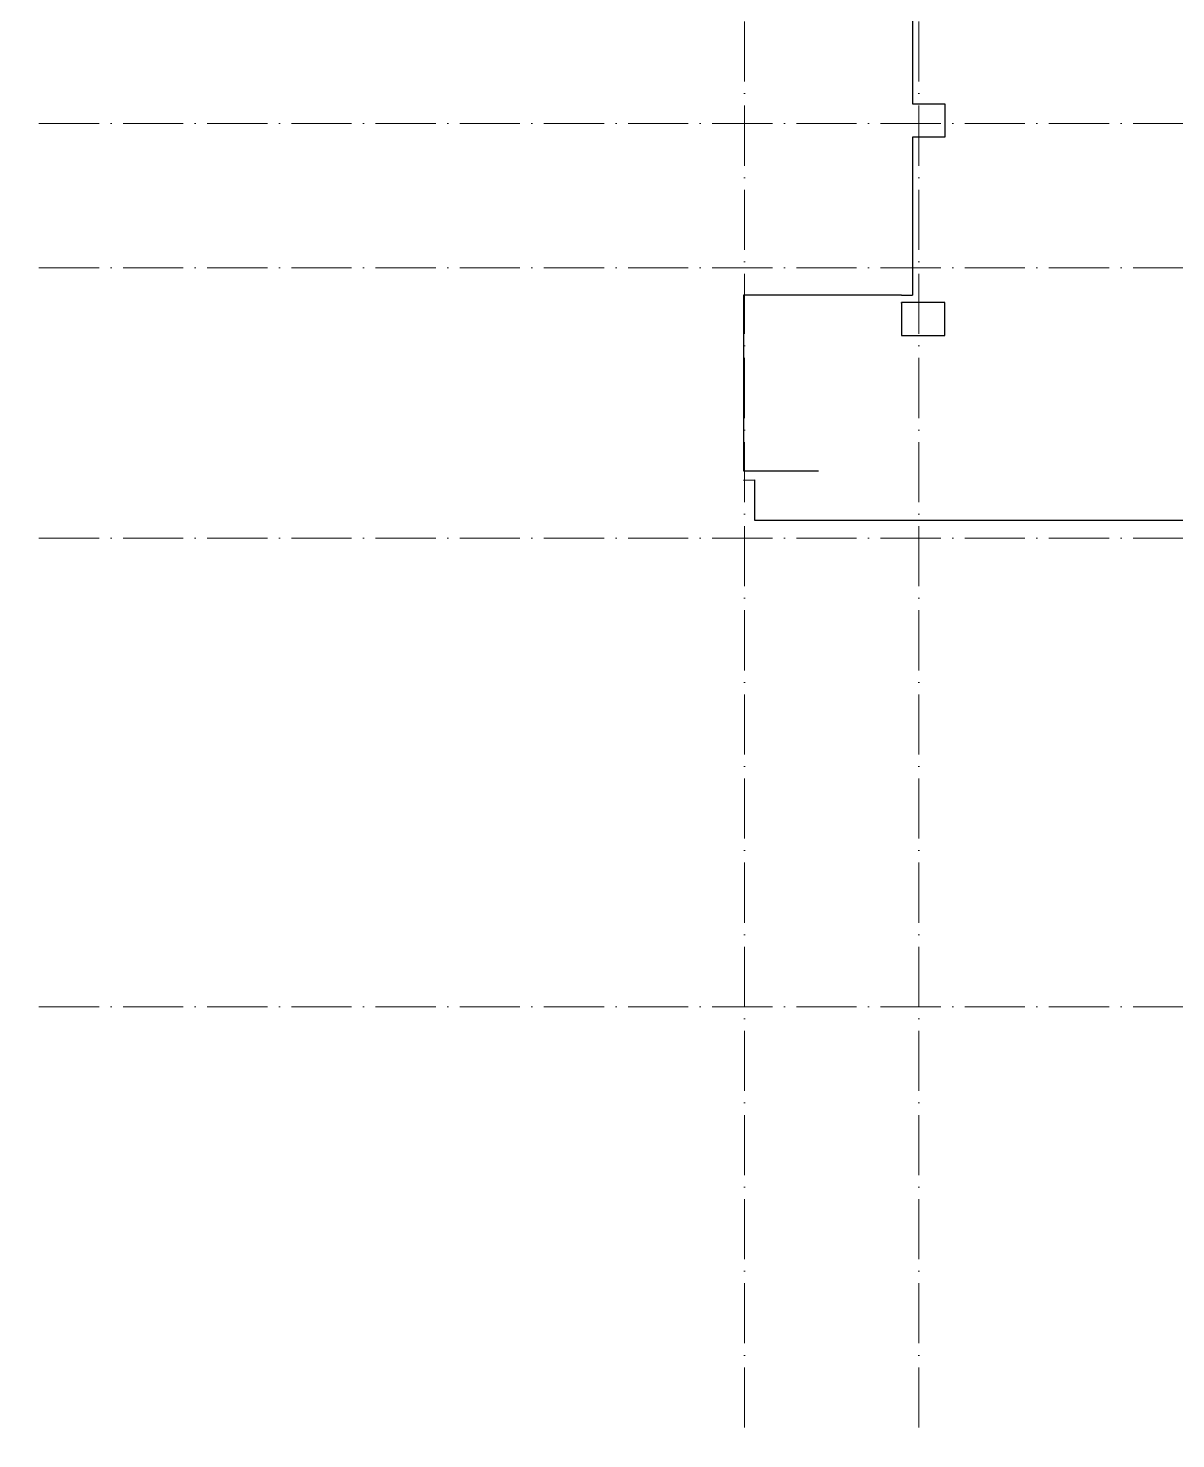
# Model space of a CAD drawing. Header units: millimetres. Extents: x 6277 to 253996, y -115614 to 184496.
# Drawn here: x 52700 to 71791, y 136137 to 159615 of the extents above; entities that cross this region are included whole.
import ezdxf

# ---------------------------------------------------------------- set-up
doc = ezdxf.new("R2010")
doc.units = ezdxf.units.MM
doc.linetypes.add('50_200_ШТРИХ_1Т_ш5_п1_п1_', pattern=[1400, 1000, -200, 0, -200])
doc.layers.add('Оси-3', color=7, linetype='50_200_ШТРИХ_1Т_ш5_п1_п1_', lineweight=9, true_color=0xaaaaaa)

# ---------------------------------------------------------------- blocks, each defined once
blk = doc.blocks.new('osi')
at = {"layer": 'Оси-3'}
for p, q in [((18190.8, 126205.7), (18190.8, 83013.9)), ((21090.8, 126205.7), (21090.8, 83013.9)), ((48058.7, 104905.8), (6276.8, 104905.8)), ((48058.7, 102505.8), (6276.8, 102505.8)), ((48058.7, 98005.8), (6276.8, 98005.8)), ((48058.7, 90205.8), (6276.8, 90205.8))]:
    blk.add_line(p, q, dxfattribs=at)

msp = doc.modelspace()

# ---------------------------------------------------------------- linework, layer by layer
at = {"lineweight": 30}
for points in [[(73382.4, 163279), (67408.4, 163279), (67408.4, 158358), (67950.4, 158358), (67950.4, 157801), (67408.4, 157801), (67408.4, 155169)], [(67230.4, 155169), (64599.4, 155169), (64599.4, 155039)], [(64599.4, 155039), (64599.4, 152246), (65846.7, 152246)], [(67230.4, 155169), (67408.4, 155169)], [(67230.4, 155039), (67230.4, 155048)], [(64599.4, 152094), (64784.4, 152098.4), (64784.4, 151428.4), (75554.4, 151428.4)]]:
    msp.add_lwpolyline(points, dxfattribs=at)
msp.add_lwpolyline([(67950.4, 155048), (67230.4, 155048), (67230.4, 154503), (67950.4, 154503)], close=True, dxfattribs=at)

# ---------------------------------------------------------------- block references
msp.add_blockref('osi', (46423.6, 53122.6))

doc.saveas('drawing.dxf')
